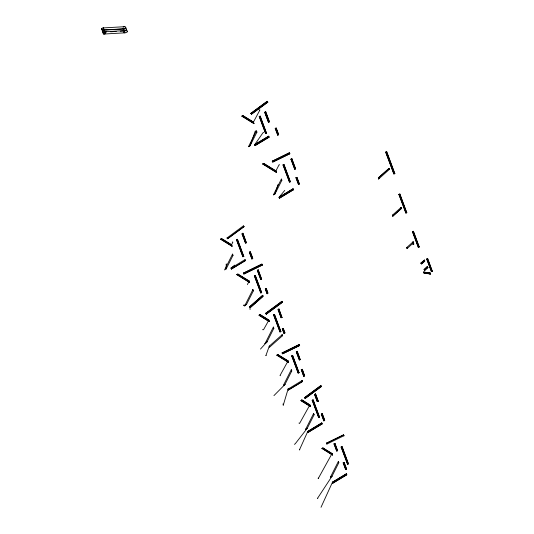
<?xml version="1.0" encoding="UTF-8"?>
<svg xmlns="http://www.w3.org/2000/svg" width="534" height="534" viewBox="0 0 534 534"><rect width="100%" height="100%" fill="white"/><g stroke="black" fill="none" stroke-linecap="round" stroke-linejoin="round"><path stroke-width="0.8" d="M232.984 255.432L232.51 254.171L232.984 255.432L226.136 269.002L226.282 263.929L226.229 264.39M318.211 478.057L318.191 478.618L332.068 453.526L322.977 447.933L322.009 448.4L332.508 455.061L332.068 453.526L332.508 455.061M273.935 395.614L284.922 384.527L283.327 385.481L291.29 369.695L291.764 370.956L284.922 384.527M288.113 388.959L288.46 389.887L288.113 388.959L283.234 405.313L283.053 403.918M274.997 193.895L281.845 180.325L281.371 179.064L273.408 194.857L275.077 193.749L277.96 184.651L278.434 184.404M243.724 305.027L243.571 305.515L246.528 304.4L253.33 290.91L252.856 289.648L253.33 290.91M250.059 145.755L256.907 132.185L256.433 130.923L248.47 146.71L250.139 145.608L255.205 131.19L255.886 130.89M321.007 507.3L332.508 482.149L346.473 473.758L346.74 474.826L332.775 483.217L332.508 482.149L332.775 483.217M226.216 268.856L224.547 269.957L232.51 254.171M246.608 304.253L244.532 306.162L252.856 289.648M265.038 343.596L273.361 327.082L273.835 328.343L267.033 341.833L265.038 343.596L267.033 341.833M266.072 355.277L265.879 355.664L269.303 346.045L269.67 347.027M305.642 429.323L313.605 413.53L314.079 414.791L307.23 428.368L305.642 429.323L307.23 428.368M330.366 477.262L338.336 461.476L338.803 462.738L331.961 476.308L330.366 477.262L331.961 476.308M241.909 116.212L242.783 115.484L253.45 122.059L253.89 123.594L241.909 116.212L242.783 115.484M250.84 113.408L267.214 101.313L267.761 102.208L251.467 114.163L250.84 113.408L267.214 101.313M251.467 114.163L267.841 102.061M253.45 122.059L253.89 123.594M259.217 116.539L260.212 116.132L266.519 133.326L265.605 133.58L259.217 116.539L260.212 116.132M264.731 112.253L268.442 122.153L264.731 112.253L265.605 111.526L269.436 121.752L268.442 122.153M265.605 111.526L269.356 121.899M256.433 130.923L256.907 132.185M248.47 146.71L250.139 145.608M255.038 145.628L254.778 144.56L268.736 136.17L269.002 137.238L255.038 145.628L254.778 144.56L262.948 132.792L263.689 132.359M265.605 133.58L266.599 133.18M254.691 144.707L268.736 136.17M275.224 128.46L276.218 128.053L278.648 134.541L277.747 135.182L275.224 128.46L276.218 128.053M220.642 239.259L221.51 238.531L231.576 244.732L232.016 246.267L220.642 239.259L221.51 238.531M277.747 135.182L278.648 134.541M262.735 164.031L263.789 163.411L275.924 170.887L276.365 172.422L262.735 164.031L263.789 163.411M227.017 237.97L227.644 238.725L227.017 237.97L243.391 225.875L244.018 226.623L227.644 238.725M272.273 161.208L289.368 152.837L289.775 153.819L272.761 162.042L272.273 161.208L289.368 152.837M272.761 162.042L289.855 153.672M231.576 244.732L232.016 246.267M243.391 225.875L243.938 226.77M236.462 239.706L237.456 239.299L243.764 256.494L242.85 256.747L236.462 239.706L237.456 239.299M276.365 172.422L275.844 171.034L279.108 164.719L279.589 164.806M242.036 233.945L242.91 233.218L246.354 242.783L245.44 243.037L242.036 233.945L242.91 233.218M283.027 164.993L284.015 164.592L290.322 181.787L289.415 182.041L283.027 164.993L284.015 164.592M231.022 268.135L245.059 259.597L245.326 260.665L231.362 269.056L231.102 267.981L234.666 265.131M290.943 159.266L291.878 158.705L295.569 168.904L294.655 169.165L290.943 159.266L291.878 158.705M245.44 243.037L246.434 242.63M231.362 269.056L245.406 260.519M281.371 179.064L281.845 180.325M273.408 194.857L275.077 193.749M242.85 256.747L243.844 256.347M236.856 274.676L237.91 274.055L249.158 280.984L249.592 282.519L236.856 274.676L237.91 274.055M245.059 259.597L245.326 260.665M279.389 198.254L279.128 197.186L293.086 188.796L293.433 189.717L279.389 198.254L279.128 197.186L284.762 190.391M249.351 252.248L250.346 251.848L252.776 258.329L251.868 258.977L249.351 252.248L250.346 251.848M294.655 169.165L295.649 168.757M289.415 182.041L290.403 181.633M243.397 273.168L261.907 264.11L262.314 265.091L243.884 274.002L243.397 273.168L261.907 264.11M295.956 177.775L296.951 177.375L299.38 183.856L298.473 184.497L295.956 177.775L296.951 177.375M251.868 258.977L252.776 258.329M243.884 274.002L262.394 264.944M279.042 197.333L293.086 188.796M298.473 184.497L299.38 183.856M249.592 282.519L249.158 280.984L247.409 284.609M254.344 275.871L255.339 275.471L261.647 292.665L260.739 292.919L254.344 275.871L255.339 275.471M257.315 270.424L258.249 269.864L261.627 279.235L260.712 279.489L257.315 270.424L258.249 269.864M260.712 279.489L261.707 279.088M260.739 292.919L261.727 292.512M267.934 292.972L267.093 293.787L265.285 288.967L266.279 288.56L267.854 293.119L266.279 288.56M267.093 293.787L265.365 288.814M259.003 315.227L269.356 321.601L259.003 315.227L259.878 314.499L268.916 320.066L269.436 321.455M259.878 314.499L268.836 320.213L269.356 321.601M265.598 313.418L281.972 301.323L282.519 302.217L266.226 314.172L265.598 313.418L281.972 301.323M266.226 314.172L282.599 302.07M273.555 314.86L274.549 314.459L280.857 331.654L279.943 331.908L273.555 314.86L274.549 314.459M278.074 309.74L278.948 309.012L281.985 317.49L281.071 317.743L278.074 309.74L278.948 309.012M273.361 327.082L273.835 328.343M281.071 317.743L282.065 317.343M279.943 331.908L280.937 331.507M282.279 328.824L283.274 328.417L284.922 332.829L284.088 333.65L282.279 328.824L283.274 328.417M284.088 333.65L284.922 332.829M276.886 355.237L277.94 354.623L288.106 360.884L288.547 362.419L276.886 355.237L277.94 354.623M282.106 352.967L299.2 344.597L299.607 345.578L282.593 353.802L282.106 352.967L299.2 344.597M282.593 353.802L299.687 345.431M288.547 362.419L288.106 360.884L280.01 375.522L280.43 375.742M291.711 355.964L292.705 355.564L299.013 372.759L298.099 373.012L291.711 355.964L292.705 355.564M296.277 351.873L297.211 351.312L300.215 359.682L299.3 359.936L296.277 351.873L297.211 351.312M291.29 369.695L291.764 370.956M283.327 385.481L285.002 384.38M299.3 359.936L300.295 359.536M296.791 368.921L297.638 369.435M298.099 373.012L299.093 372.612M304.68 375.782L303.779 376.423L301.256 369.702L302.251 369.294L304.6 375.929L302.251 369.294M303.779 376.423L301.336 369.548M302.344 381.643L302.077 380.568L302.344 381.643L288.38 390.034M300.882 400.573L310.341 406.401L300.882 400.573L301.75 399.846L309.9 404.865L310.421 406.254M301.75 399.846L309.82 405.012L310.341 406.401M304.507 397.703L320.881 385.601L321.421 386.503L305.134 398.451L304.507 397.703L320.881 385.601M305.134 398.451L321.508 386.356M314.619 394.499L317.269 401.561L314.619 394.499L315.494 393.765L318.264 401.154L317.269 401.561M315.494 393.765L318.177 401.301M312.176 400.32L313.171 399.919L319.479 417.114L318.564 417.368L312.176 400.32L313.171 399.919M309.82 405.012L299.561 423.455L298.96 423.068M313.605 413.53L314.079 414.791M307.751 431.459L321.795 422.921L322.055 423.989L308.098 432.38L307.751 431.459L321.795 422.921M308.098 432.38L322.135 423.842M318.564 417.368L319.559 416.967M321.314 414.17L322.309 413.763L324.739 420.251L323.831 420.892L321.314 414.17L322.309 413.763M323.831 420.892L324.739 420.251M321.922 448.547L322.977 447.933M343.989 435.697L326.895 444.074L326.407 443.24L343.502 434.863L343.909 435.844L343.502 434.863M326.895 444.074L326.488 443.093M334.017 443.934L334.952 443.374L337.575 450.743L336.66 450.996L334.017 443.934L334.952 443.374M336.66 450.996L337.655 450.596M341.113 447.091L342.107 446.684L348.415 463.879L347.5 464.133L341.113 447.091L342.107 446.684M338.336 461.476L338.803 462.738M343.168 462.918L344.163 462.511L346.593 468.999L345.692 469.64L343.168 462.918L344.163 462.511M347.5 464.133L348.495 463.732M345.692 469.64L346.593 468.999M332.428 482.295L346.473 473.758M386.749 151.81L385.448 152.297L386.749 151.81L394.8 173.67L393.885 173.93L385.755 152.217L393.885 173.93M389.019 168.464L378.319 177.956L379.006 178.656L378.399 177.809L378.686 178.943L378.399 177.809L389.099 168.317L389.386 169.452L389.099 168.317M398.891 194.449L399.886 194.042L406.754 212.746L405.84 213.006L398.891 194.449L399.886 194.042M401.154 207.366L392.403 215.209C394.292 217.064 391.449 213.66 392.77 216.19L401.441 208.494L401.154 207.366L401.268 208.654L400.573 207.953L401.348 208.507M392.77 216.19L401.521 208.347M405.84 213.006L406.835 212.599M412.435 231.683L413.429 231.282L419.17 246.982L418.255 247.235L412.435 231.683L413.429 231.282M418.255 247.235L419.25 246.835M424.383 260.045L424.67 261.179L421.553 263.943L420.946 263.095L424.383 260.045C425.711 262.588 422.815 259.224 424.717 261.059M421.553 263.943L424.75 261.033M426.719 259.11L427.714 258.71L432.326 271.392L431.419 271.652L426.719 259.11L427.714 258.71M424.089 269.577L427.253 266.693L427.861 267.541L424.777 270.277L424.089 269.577L427.253 266.693M423.702 272.093L430.224 272.914L430.511 274.049L424.076 273.081L423.702 272.093L430.144 273.061L430.511 274.049M424.777 270.277L427.941 267.394M431.419 271.652L432.406 271.245M406.781 247.429L407.068 248.557L413.636 242.663L413.269 241.682L406.701 247.576L407.389 248.277L406.781 247.429L407.148 248.417M268.535 320.754L263.522 329.732L262.488 329.685M126.698 29.917L126.304 28.869M332.041 476.161L317.456 498.436L317.83 498.215M125.897 27.962L125.55 26.854A3.144 2.89 28.6 0 0 123.147 27.094M127.339 31.806L126.992 30.698M307.31 428.221L295.182 443.847L294.334 444.301M267.113 341.687L260.465 349.089M250.072 309.566L249.905 306.549L262.748 295.235L263.115 296.216L250.272 307.537L249.905 306.549M378.686 178.943L389.466 169.305M420.865 263.242L424.303 260.192M227.724 238.578L244.018 226.623M255.118 145.482L269.083 137.091M279.469 198.107L293.433 189.717M288.033 389.106L302.077 380.568M288.46 389.887L302.424 381.496M332.856 483.07L346.82 474.679M299.781 449.761L299.407 449.975L307.831 431.312L308.178 432.233M326.407 443.24L343.422 435.01M104.45 31.993L104.324 32.033A3.665 3.364 28.6 0 1 103.055 32.2L102.441 30.545A3.665 3.364 28.6 0 1 103.523 30.051L103.549 30.037A3.665 3.364 28.6 0 1 102.301 30.184L101.68 28.529A3.665 3.364 28.6 0 1 102.768 28.035L102.975 27.975M105.138 33.822L104.984 33.869A3.665 3.364 28.6 0 1 103.743 34.029A1.115 0.808 86.7 0 1 103.122 32.374A3.665 3.364 28.6 0 1 104.21 31.88L104.417 31.82M268.522 122.006L269.436 121.752M393.965 173.784L394.88 173.523M265.285 288.967L266.199 288.707M301.256 369.702L302.171 369.441M317.35 401.408L318.264 401.154M124.596 26.7L103.216 27.915A1.215 0.354 74.4 0 1 103.623 28.309L103.81 28.829A1.215 0.354 74.4 0 1 103.883 29.877M125.35 28.723L103.97 29.937A1.215 0.354 74.4 0 1 104.384 30.331L104.571 30.845A1.215 0.354 74.4 0 1 104.644 31.893M102.601 30.178L123.528 28.99M126.037 30.545L104.657 31.76A1.215 0.354 74.4 0 1 105.064 32.153M103.362 32.2L106.58 32.013M110.605 31.786L116.238 31.466M120.257 31.239L124.282 31.005M104.043 34.022L124.969 32.834M259.344 109.87L259.931 109.924L253.37 122.206L242.703 115.631M430.591 273.902L424.156 272.934L423.782 271.946M232.23 241.989L232.857 242.149L231.496 244.879L221.43 238.678M124.015 32.687L123.661 32.454M241.989 116.065L253.97 123.447M263.709 163.558L275.844 171.034M262.815 163.885L276.445 172.275M220.722 239.112L232.096 246.121M237.83 274.202L249.078 281.131M236.936 274.529L249.672 282.373M277.854 354.77L288.026 361.031M276.966 355.09L288.627 362.272M322.896 448.079L331.988 453.673M322.009 448.4L332.589 454.915M427.173 266.84L427.861 267.541M420.946 263.095L421.633 263.796M424.17 269.43L424.857 270.131M267.133 101.46L267.761 102.208M250.927 113.261L251.547 114.016M281.892 301.47L282.519 302.217M265.678 313.271L266.306 314.025M320.8 385.748L321.421 386.503M304.587 397.55L305.214 398.304M289.288 152.984L289.775 153.819M272.353 161.061L272.841 161.895M261.827 264.257L262.314 265.091M299.113 344.744L299.607 345.578M243.477 273.021L243.965 273.855M282.186 352.82L282.673 353.655M291.798 158.852L295.569 168.904M291.023 159.112L294.735 169.018M296.871 177.522L299.3 184.003M296.036 177.628L298.553 184.35M276.138 128.2L278.568 134.688M275.304 128.314L277.827 135.035M283.934 164.739L290.322 181.787M293.006 188.943L293.353 189.864M283.107 164.846L289.495 181.894M268.655 136.317L269.002 137.238M260.131 116.278L266.519 133.326M259.297 116.392L265.685 133.433M342.027 446.831L348.415 463.879M341.193 446.938L347.581 463.986M344.083 462.664L346.513 469.146M343.249 462.771L345.772 469.493M346.392 473.905L346.74 474.826M334.871 443.52L337.575 450.743M334.097 443.787L336.74 450.85M322.229 413.917L324.659 420.398M321.395 414.024L323.911 420.745M297.131 351.459L300.215 359.682M296.357 351.726L299.38 359.789M313.091 400.066L319.479 417.114M321.715 423.068L322.055 423.989M278.868 309.159L281.985 317.49M312.257 400.173L318.644 417.221M278.154 309.593L281.151 317.596M283.194 328.57L284.842 332.982M292.625 355.711L299.013 372.759M282.359 328.677L284.168 333.503M291.791 355.818L298.186 372.865M258.169 270.01L261.627 279.235M274.469 314.606L280.857 331.654M282.065 334.871L282.433 335.859M257.395 270.277L260.792 279.342M250.259 251.995L252.695 258.476M273.635 314.713L280.023 331.761M242.83 233.365L246.354 242.783M249.431 252.101L251.948 258.823M242.116 233.799L245.52 242.89M255.259 275.617L261.647 292.665M254.431 275.724L260.819 292.772M237.376 239.446L243.764 256.494M236.542 239.559L242.93 256.6M231.102 267.981L231.442 268.909M105.064 32.174L105.251 32.674M103.162 27.942L105.338 33.749A1.215 0.354 74.4 0 0 105.258 32.674M103.122 32.374L103.743 34.022M427.634 258.856L432.326 271.392M386.669 151.956L394.8 173.67M426.799 258.963L431.499 271.506M399.806 194.189L406.754 212.746M413.349 231.429L419.17 246.982M398.971 194.303L405.92 212.859M412.515 231.536L418.342 247.088M413.189 241.822L413.556 242.81M392.483 215.062L392.85 216.043M124.048 31.306A3.144 2.89 28.6 0 1 126.972 30.752M127.272 31.753A3.144 2.89 28.6 0 1 124.028 32.627M103.055 32.194A1.115 0.808 86.7 0 1 102.441 30.545M123.835 29.15A3.144 2.89 28.6 0 1 126.291 28.923M126.585 29.924A3.144 2.89 28.6 0 1 123.347 30.805M102.301 30.178A1.115 0.808 86.7 0 1 101.68 28.529M125.83 27.908A3.144 2.89 28.6 0 1 122.98 28.883M424.156 272.16L424.076 273.081L424.156 272.16M429.897 273.028L429.81 273.942L429.897 273.028M388.598 168.757L389.206 169.605L388.598 168.757M412.962 244.232L413.87 243.971L412.962 244.232M412.769 242.122L413.376 242.97L412.769 242.122M262.668 295.382L249.825 306.703L250.192 307.684L263.035 296.37L262.668 295.382M282.146 334.725L269.216 346.192L269.59 347.173L282.513 335.712L282.146 334.725"/></g></svg>
